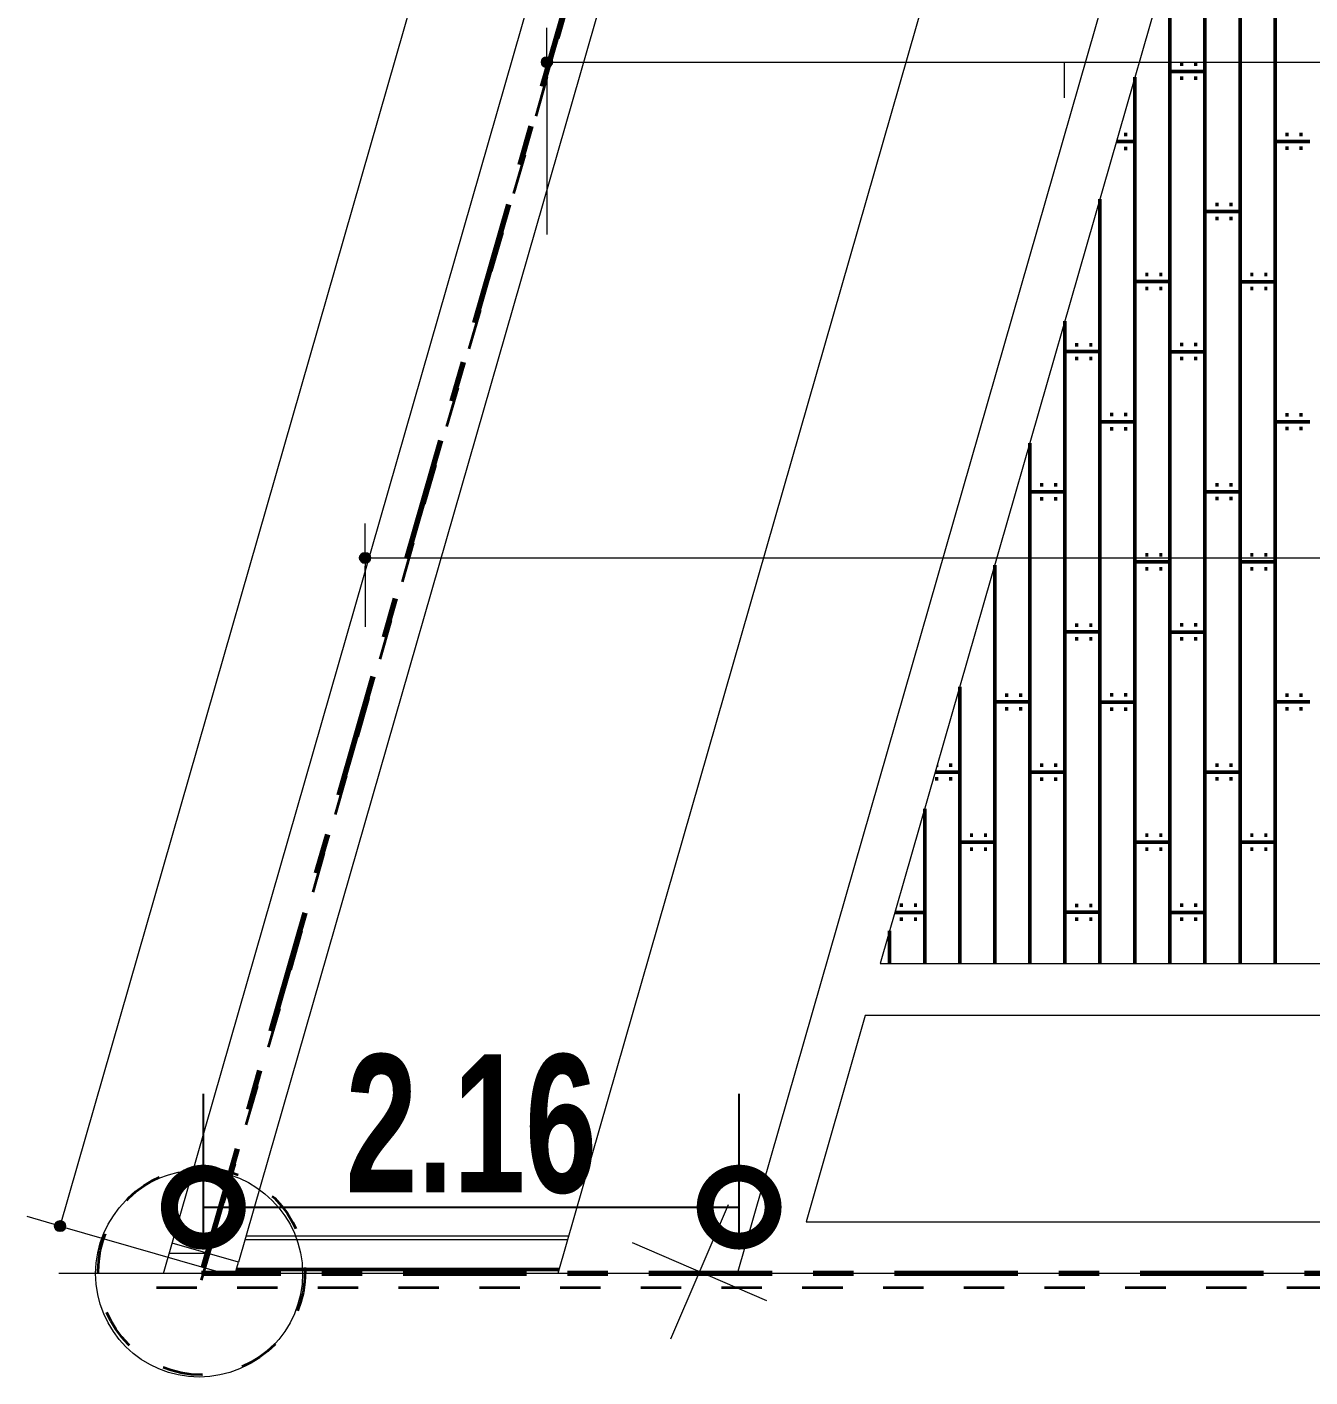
# Model space of a CAD drawing. Header units: metres. Extents: x -144 to 1000, y -717 to 29.
# Drawn here: x -67.615 to -64.438, y -584.445 to -581.101 of the extents above; entities that cross this region are included whole.
import ezdxf

# ---------------------------------------------------------------- set-up
doc = ezdxf.new("R2010")
doc.units = ezdxf.units.M
doc.linetypes.add('Dash Dot 3_16_', pattern=[0.595313, 0.357187, -0.119063, 0, -0.119063])
doc.linetypes.add('Elevado', pattern=[0.003969, 0.002381, -0.001587])
doc.layers.get('0').update_dxf_attribs({"color": 1})
doc.layers.get('Defpoints').update_dxf_attribs({"color": 1})
for name, color, linetype, lineweight in [('A-ANNO-DIMS', 1, 'Continuous', 9), ('A-DETL', 1, 'Continuous', 9), ('A-DETL-THIN', 1, 'Continuous', 9), ('A-FLOR', 2, 'Continuous', 9), ('A-FLOR-PATT', 8, 'Continuous', 50), ('A-WALL', 4, 'Continuous', 9), ('C-PRKG', 2, 'Continuous', 9)]:
    doc.layers.add(name, color=color, linetype=linetype, lineweight=lineweight)
doc.styles.add('Britannic Bold_B_1', font='', dxfattribs={"width": 0.7, "height": 0.4})
doc.styles.get('Britannic Bold_B_1').set_extended_font_data('Britannic Bold', bold=True)
doc.dimstyles.new('LINDEROS', dxfattribs={"dimscale": 0.3048, "dimtxt": 0.406749, "dimasz": 0.393701, "dimexe": 0.328084, "dimexo": 0.0625, "dimgap": 0.032808, "dimtad": 1, "dimrnd": 0.01, "dimzin": 0, "dimdsep": 46, "dimtxsty": 'Britannic Bold_B_1', "dimblk1": 'DOTSMALL', "dimblk2": 'DOTSMALL', "dimsah": 1, "dimcen": 0.09, "dimazin": 0, "dimtfac": 1, "dimtdec": 4, "dimtix": 1, "dimtmove": 0, "dimatfit": 3, "dimfxl": 1.64042, "dimfxlon": 1, "dimtvp": 1, "dimtolj": 1, "dimtzin": 0, "dimarcsym": 2})

# ---------------------------------------------------------------- blocks, each defined once
blk = doc.blocks.new('_DotSmall')
at = {"color": 0, "linetype": 'ByBlock', "const_width": 0.5}
blk.add_lwpolyline([(-0.0625, 0, 1), (0.0625, 0, 1)], format="xyb", close=True, dxfattribs=at)
blk = doc.blocks.new('*D584')
at = {"layer": 'A-ANNO-DIMS', "color": 0, "lineweight": -2, "transparency": 16777216}
for p, q in [((-73.0475, -621.5051), (-73.0475, -621.0651)), ((-71.4939, -621.5051), (-71.4939, -621.0651)), ((-73.0475, -621.3932), (-71.4939, -621.3932))]:
    blk.add_line(p, q, dxfattribs=at)
at = {"layer": 'Defpoints', "color": 0, "transparency": 16777216}
for p in [(-71.4939, -621.3932), (-73.0475, -621.5676), (-71.4939, -621.5676)]:
    blk.add_point(p, dxfattribs=at)
at = {"layer": 'A-ANNO-DIMS', "color": 0, "lineweight": -2, "transparency": 16777216, "xscale": 0.3937007874015748, "yscale": 0.3937007874015748, "zscale": 0.3937007874015748, "rotation": 180}
blk.add_blockref('_DotSmall', (-73.0475, -621.3932), dxfattribs=at)
at = {"layer": 'A-ANNO-DIMS', "color": 0, "lineweight": -2, "transparency": 16777216, "xscale": 0.3937007874015748, "yscale": 0.3937007874015748, "zscale": 0.3937007874015748}
blk.add_blockref('_DotSmall', (-71.4939, -621.3932), dxfattribs=at)
at = {"layer": 'A-ANNO-DIMS', "color": 0, "transparency": 16777216, "insert": (-72.2707, -621.1534), "char_height": 0.4, "attachment_point": 5, "style": 'Britannic Bold_B_1'}
blk.add_mtext('\\A1;2.16', dxfattribs=at)
blk = doc.blocks.new('tgitgigik')
at = {"layer": 'A-ANNO-DIMS', "lineweight": 25}
h = blk.add_hatch(color=256, dxfattribs=at)
edge = h.paths.add_edge_path()
edge.add_arc((-72.0513, -618.0734), 0.015, 0, 360)
h = blk.add_hatch(color=256, dxfattribs=at)
edge = h.paths.add_edge_path()
edge.add_arc((-72.5787, -619.5108), 0.015, 0, 360)
h = blk.add_hatch(color=256, dxfattribs=at)
edge = h.paths.add_edge_path()
edge.add_arc((-73.4628, -621.4482), 0.015, 0, 360)
at = {"layer": 'A-ANNO-DIMS'}
for p, q in [((-73.4628, -621.4482), (-66.482, -597.1564)), ((-72.0513, -618.0734), (-72.0513, -617.9734)), ((-72.0513, -618.0734), (-67.2364, -618.0734)), ((-72.0513, -618.0734), (-72.0513, -618.5734)), ((-72.5787, -619.5108), (-72.5787, -619.4108)), ((-72.5787, -619.5108), (-65.3863, -619.5108)), ((-72.5787, -619.5108), (-72.5787, -619.7105)), ((-71.6924, -621.7753), (-71.5245, -621.3857)), ((-73.4628, -621.4482), (-73.5589, -621.4206)), ((-73.4628, -621.4482), (-72.9823, -621.5863)), ((-71.4136, -621.6645), (-71.8033, -621.4966))]:
    blk.add_line(p, q, dxfattribs=at)
at = {"layer": 'A-ANNO-DIMS', "lineweight": 25}
for centre in [(-72.0513, -618.0734), (-72.5787, -619.5108), (-73.4628, -621.4482)]:
    blk.add_circle(centre, 0.015, dxfattribs=at)
at = {"layer": 'A-DETL', "linetype": 'Elevado', "lineweight": 35}
for p, q in [((-73.0525, -621.6049), (-66.0592, -597.2698)), ((-44.2678, -621.6274), (-73.2478, -621.6274))]:
    blk.add_line(p, q, dxfattribs=at)
at = {"layer": 'A-DETL', "linetype": 'Dash Dot 3_16_', "lineweight": 70}
for p, q in [((-73.0475, -621.5676), (-66.0666, -597.2757)), ((-42.1908, -621.5858), (-73.0527, -621.5858))]:
    blk.add_line(p, q, dxfattribs=at)
at = {"layer": 'A-DETL'}
for p, q in [((-72.0513, -618.0762), (-72.0513, -618.1762)), ((-72.0513, -618.0762), (-72.0513, -618.1762)), ((-72.0513, -618.0762), (-72.0513, -618.1762)), ((-70.5513, -618.0762), (-70.5513, -618.1762))]:
    blk.add_line(p, q, dxfattribs=at)
at = {"layer": 'A-DETL', "linetype": 'Elevado', "lineweight": 35}
blk.add_circle((-73.0524, -621.5798), 0.3, dxfattribs=at)
at = {"layer": 'A-DETL-THIN', "lineweight": 5}
blk.add_line((-72.5787, -619.55), (-72.5787, -619.535), dxfattribs=at)
blk.add_circle((-73.0598, -621.5858), 0.3, dxfattribs=at)
at = {"layer": 'A-FLOR'}
for p, q in [((-65.2945, -598.1846), (-72.0194, -621.5858)), ((-72.9267, -621.4872), (-71.9911, -621.4872)), ((-72.9235, -621.4762), (-71.9879, -621.4762)), ((-72.955, -621.5858), (-72.9455, -621.5528)), ((-71.4991, -621.5858), (-73.4666, -621.5858))]:
    blk.add_line(p, q, dxfattribs=at)
at = {"layer": 'A-FLOR-PATT', "transparency": 33554559}
for p, q in [((-69.9399, -616.703), (-69.9399, -620.6872)), ((-70.0415, -617.0565), (-70.0415, -620.6872)), ((-70.1431, -617.4101), (-70.1431, -620.6872)), ((-70.2447, -617.7636), (-70.2447, -620.6872)), ((-70.2147, -618.0793), (-70.2063, -618.0793)), ((-70.174, -618.0793), (-70.1656, -618.0793)), ((-70.3463, -618.1172), (-70.3463, -620.6872)), ((-70.2447, -618.1001), (-70.1431, -618.1001)), ((-70.2147, -618.1201), (-70.2063, -618.1201)), ((-70.174, -618.1201), (-70.1656, -618.1201)), ((-70.3772, -618.2825), (-70.3688, -618.2825)), ((-69.9095, -618.2829), (-69.9011, -618.2829)), ((-69.8688, -618.2829), (-69.8604, -618.2829)), ((-70.3998, -618.3033), (-70.3463, -618.3033)), ((-70.3772, -618.3233), (-70.3688, -618.3233)), ((-69.9405, -618.3029), (-69.8389, -618.3029)), ((-69.9095, -618.3229), (-69.9011, -618.3229)), ((-69.8688, -618.3229), (-69.8604, -618.3229)), ((-70.4479, -618.4707), (-70.4479, -620.6872)), ((-70.1127, -618.4861), (-70.1043, -618.4861)), ((-70.072, -618.4861), (-70.0636, -618.4861)), ((-70.1437, -618.5061), (-70.0421, -618.5061)), ((-70.1127, -618.5261), (-70.1043, -618.5261)), ((-70.072, -618.5261), (-70.0636, -618.5261)), ((-70.3469, -618.7093), (-70.2453, -618.7093)), ((-70.3159, -618.6893), (-70.3075, -618.6893)), ((-70.2752, -618.6893), (-70.2668, -618.6893)), ((-70.0415, -618.7097), (-69.9399, -618.7097)), ((-70.0115, -618.6889), (-70.0031, -618.6889)), ((-69.9708, -618.6889), (-69.9624, -618.6889)), ((-70.3159, -618.7293), (-70.3075, -618.7293)), ((-70.2752, -618.7293), (-70.2668, -618.7293)), ((-70.0115, -618.7297), (-70.0031, -618.7297)), ((-69.9708, -618.7297), (-69.9624, -618.7297)), ((-70.5495, -618.8242), (-70.5495, -620.6872)), ((-70.5501, -618.9125), (-70.4485, -618.9125)), ((-70.5191, -618.8925), (-70.5107, -618.8925)), ((-70.4784, -618.8925), (-70.47, -618.8925)), ((-70.2447, -618.9129), (-70.1431, -618.9129)), ((-70.2147, -618.8921), (-70.2063, -618.8921)), ((-70.174, -618.8921), (-70.1656, -618.8921)), ((-70.5191, -618.9325), (-70.5107, -618.9325)), ((-70.4784, -618.9325), (-70.47, -618.9325)), ((-70.2147, -618.9329), (-70.2063, -618.9329)), ((-70.174, -618.9329), (-70.1656, -618.9329)), ((-70.4479, -619.1161), (-70.3463, -619.1161)), ((-70.4179, -619.0953), (-70.4095, -619.0953)), ((-70.3772, -619.0953), (-70.3688, -619.0953)), ((-69.9405, -619.1157), (-69.8389, -619.1157)), ((-69.9095, -619.0957), (-69.9011, -619.0957)), ((-69.8688, -619.0957), (-69.8604, -619.0957)), ((-70.4179, -619.1361), (-70.4095, -619.1361)), ((-70.3772, -619.1361), (-70.3688, -619.1361)), ((-69.9095, -619.1357), (-69.9011, -619.1357)), ((-69.8688, -619.1357), (-69.8604, -619.1357)), ((-70.6511, -619.1778), (-70.6511, -620.6872)), ((-70.6211, -619.2985), (-70.6127, -619.2985)), ((-70.5804, -619.2985), (-70.572, -619.2985)), ((-70.1127, -619.2989), (-70.1043, -619.2989)), ((-70.072, -619.2989), (-70.0636, -619.2989)), ((-70.6511, -619.3193), (-70.5495, -619.3193)), ((-70.6211, -619.3393), (-70.6127, -619.3393)), ((-70.5804, -619.3393), (-70.572, -619.3393)), ((-70.1437, -619.3189), (-70.0421, -619.3189)), ((-70.1127, -619.3389), (-70.1043, -619.3389)), ((-70.072, -619.3389), (-70.0636, -619.3389)), ((-70.3159, -619.5021), (-70.3075, -619.5021)), ((-70.2752, -619.5021), (-70.2668, -619.5021)), ((-70.0115, -619.5017), (-70.0031, -619.5017)), ((-69.9708, -619.5017), (-69.9624, -619.5017)), ((-70.7527, -619.5313), (-70.7527, -620.6872)), ((-70.3469, -619.5221), (-70.2453, -619.5221)), ((-70.3159, -619.5421), (-70.3075, -619.5421)), ((-70.2752, -619.5421), (-70.2668, -619.5421)), ((-70.0415, -619.5225), (-69.9399, -619.5225)), ((-70.0115, -619.5425), (-70.0031, -619.5425)), ((-69.9708, -619.5425), (-69.9624, -619.5425)), ((-70.5501, -619.7253), (-70.4485, -619.7253)), ((-70.5191, -619.7053), (-70.5107, -619.7053)), ((-70.4784, -619.7053), (-70.47, -619.7053)), ((-70.2447, -619.7257), (-70.1431, -619.7257)), ((-70.2147, -619.7049), (-70.2063, -619.7049)), ((-70.174, -619.7049), (-70.1656, -619.7049)), ((-70.5191, -619.7453), (-70.5107, -619.7453)), ((-70.4784, -619.7453), (-70.47, -619.7453)), ((-70.2147, -619.7457), (-70.2063, -619.7457)), ((-70.174, -619.7457), (-70.1656, -619.7457)), ((-70.8543, -619.8849), (-70.8543, -620.6872)), ((-70.7533, -619.9285), (-70.6517, -619.9285)), ((-70.7223, -619.9085), (-70.7139, -619.9085)), ((-70.6816, -619.9085), (-70.6732, -619.9085)), ((-70.4479, -619.9289), (-70.3463, -619.9289)), ((-70.4179, -619.9081), (-70.4095, -619.9081)), ((-70.3772, -619.9081), (-70.3688, -619.9081)), ((-69.9405, -619.9285), (-69.8389, -619.9285)), ((-69.9095, -619.9085), (-69.9011, -619.9085)), ((-69.8688, -619.9085), (-69.8604, -619.9085)), ((-70.7223, -619.9485), (-70.7139, -619.9485)), ((-70.6816, -619.9485), (-70.6732, -619.9485)), ((-70.4179, -619.9489), (-70.4095, -619.9489)), ((-70.3772, -619.9489), (-70.3688, -619.9489)), ((-69.9095, -619.9485), (-69.9011, -619.9485)), ((-69.8688, -619.9485), (-69.8604, -619.9485)), ((-70.9252, -620.1317), (-70.8549, -620.1317)), ((-70.9195, -620.1117), (-70.9171, -620.1117)), ((-70.8848, -620.1117), (-70.8764, -620.1117)), ((-70.6511, -620.1321), (-70.5495, -620.1321)), ((-70.6211, -620.1113), (-70.6127, -620.1113)), ((-70.5804, -620.1113), (-70.572, -620.1113)), ((-70.1437, -620.1317), (-70.0421, -620.1317)), ((-70.1127, -620.1117), (-70.1043, -620.1117)), ((-70.072, -620.1117), (-70.0636, -620.1117)), ((-70.9255, -620.1517), (-70.9171, -620.1517)), ((-70.8848, -620.1517), (-70.8764, -620.1517)), ((-70.6211, -620.1521), (-70.6127, -620.1521)), ((-70.5804, -620.1521), (-70.572, -620.1521)), ((-70.1127, -620.1517), (-70.1043, -620.1517)), ((-70.072, -620.1517), (-70.0636, -620.1517)), ((-70.9559, -620.2384), (-70.9559, -620.6872)), ((-70.8243, -620.3145), (-70.8159, -620.3145)), ((-70.7836, -620.3145), (-70.7752, -620.3145)), ((-70.3159, -620.3149), (-70.3075, -620.3149)), ((-70.2752, -620.3149), (-70.2668, -620.3149)), ((-70.0115, -620.3145), (-70.0031, -620.3145)), ((-69.9708, -620.3145), (-69.9624, -620.3145)), ((-70.8543, -620.3353), (-70.7527, -620.3353)), ((-70.8243, -620.3553), (-70.8159, -620.3553)), ((-70.7836, -620.3553), (-70.7752, -620.3553)), ((-70.3469, -620.3349), (-70.2453, -620.3349)), ((-70.3159, -620.3549), (-70.3075, -620.3549)), ((-70.2752, -620.3549), (-70.2668, -620.3549)), ((-70.0415, -620.3353), (-69.9399, -620.3353)), ((-70.0115, -620.3553), (-70.0031, -620.3553)), ((-69.9708, -620.3553), (-69.9624, -620.3553)), ((-71.0275, -620.5177), (-71.0191, -620.5177)), ((-70.9868, -620.5177), (-70.9784, -620.5177)), ((-70.5191, -620.5181), (-70.5107, -620.5181)), ((-70.4784, -620.5181), (-70.47, -620.5181)), ((-70.2147, -620.5177), (-70.2063, -620.5177)), ((-70.174, -620.5177), (-70.1656, -620.5177)), ((-71.0421, -620.5385), (-70.9559, -620.5385)), ((-71.0275, -620.5585), (-71.0191, -620.5585)), ((-70.9868, -620.5585), (-70.9784, -620.5585)), ((-70.5501, -620.5381), (-70.4485, -620.5381)), ((-70.5191, -620.5581), (-70.5107, -620.5581)), ((-70.4784, -620.5581), (-70.47, -620.5581)), ((-70.2447, -620.5385), (-70.1431, -620.5385)), ((-70.2147, -620.5585), (-70.2063, -620.5585)), ((-70.174, -620.5585), (-70.1656, -620.5585)), ((-71.0575, -620.592), (-71.0575, -620.6872)), ((-72.9517, -621.5743), (-72.0161, -621.5743))]:
    blk.add_line(p, q, dxfattribs=at)
at = {"layer": 'A-WALL'}
for p, q in [((-73.1631, -621.5858), (-66.1516, -597.1874)), ((-65.9957, -597.369), (-72.9455, -621.5528)), ((-71.4991, -621.5858), (-68.2637, -610.3272)), ((-68.7829, -612.6772), (-71.0848, -620.6872)), ((-71.0848, -620.6872), (-65.0117, -620.6872)), ((-71.128, -620.8372), (-71.2999, -621.4358)), ((-64.9363, -620.8372), (-71.128, -620.8372)), ((-71.2999, -621.4358), (-64.9363, -621.4358)), ((-72.9455, -621.5528), (-73.1377, -621.4976)), ((-73.0339, -621.5274), (-73.1463, -621.5274)), ((-45.8363, -621.5858), (-71.4991, -621.5858))]:
    blk.add_line(p, q, dxfattribs=at)
at = {"layer": 'C-PRKG'}
for p, q in [((-71.5254, -621.5858), (-71.5254, -621.5861)), ((-71.5254, -621.5861), (-71.4513, -621.5861)), ((-71.4513, -621.5861), (-71.4513, -621.5858))]:
    blk.add_line(p, q, dxfattribs=at)
at = {"layer": 'A-ANNO-DIMS'}
dim = blk.add_linear_dim(base=(-71.4939, -621.3932), p1=(-73.0475, -621.5676), p2=(-71.4939, -621.5676), text='2.16', dimstyle='LINDEROS', override={"dimscale": 1, "dimpost": '<>'}, dxfattribs=at)
dim.commit()
dim.dimension.update_dxf_attribs({"geometry": '*D584', "text_midpoint": (-72.2707, -621.1534)})

msp = doc.modelspace()

# ---------------------------------------------------------------- block references
at = {"color": 3, "xscale": 0.8541994150743745, "yscale": 0.8541994150743745, "zscale": 0.8541994150743745}
msp.add_blockref('tgitgigik', (-4.7815, -53.2302), dxfattribs=at)

doc.saveas('drawing.dxf')
